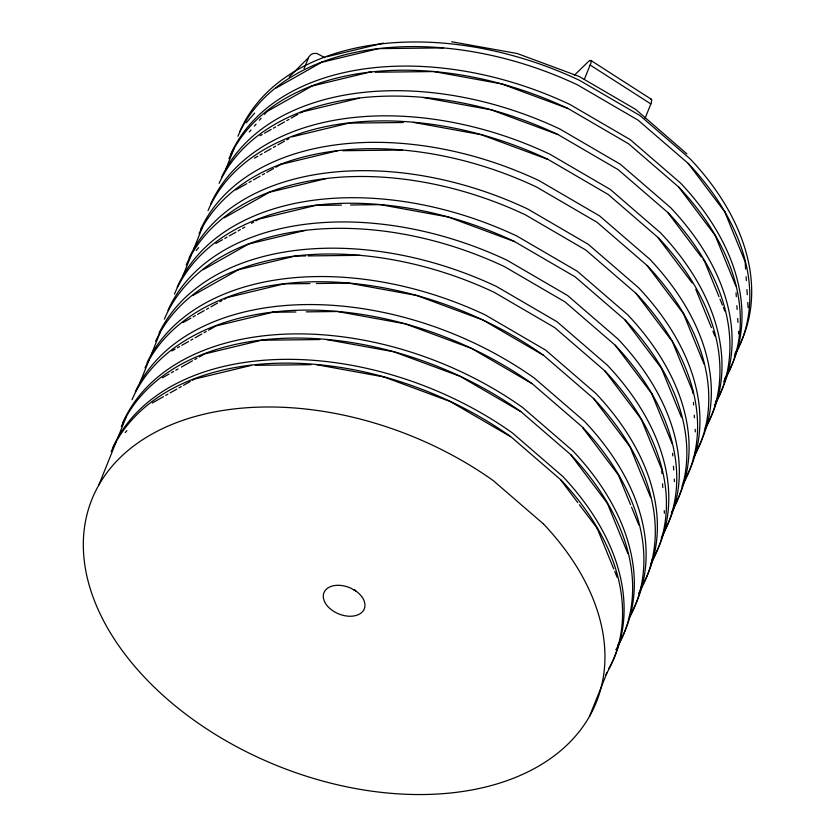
<?xml version="1.0" encoding="UTF-8"?>
<svg xmlns="http://www.w3.org/2000/svg" width="835" height="835" viewBox="0 0 835 835"><rect width="100%" height="100%" fill="white"/><g stroke="black" fill="none" stroke-linecap="round" stroke-linejoin="round"><path stroke-width="1.25" d="M584.323 79.419L590.115 64.994C591.848 62.844 591.159 58.106 588.258 61.717L574.344 75.233M645.069 118.382L651.269 102.903L651.717 99.532L590.742 60.36M98.822 485.072L116.451 441.193M117.975 437.415L126.523 416.143M139.998 382.639L149.173 359.812M151.26 354.624L160.31 332.09M182.948 275.79L191.476 254.571M193.814 248.757L202.654 226.776M225.972 168.774L234.197 148.286M304.097 68.574L308.95 56.717L311.288 54.327L313.375 53.482L316.935 53.461L324.94 57.73M589.447 716.472L607.087 672.603M246.252 122.818L254.675 113.049M249.31 131.961L251.001 130.01M254.362 126.106L256.053 124.154M259.414 120.24L261.094 118.288M264.465 114.385L266.991 111.462M196.194 250.563L198.709 247.63M125.208 432.603L126.899 430.651M289.14 77.008L308.439 57.751M275.842 88.186L321.59 62.322M266.668 111.713L312.363 85.88M260.05 135.729L262.274 134.466M264.497 133.214L271.177 129.435M273.4 128.183L275.623 126.92M277.846 125.668L284.526 121.889M286.749 120.626L288.973 119.374M291.206 118.111L297.876 114.343M300.099 113.08L302.333 111.827M254.477 158.128L257.817 156.239M260.04 154.976L262.263 153.724M264.497 152.461L271.166 148.693M273.4 147.43L275.623 146.167M277.846 144.914L284.526 141.136M286.749 139.883L288.973 138.62M235.679 189.952L246.805 183.669M249.028 182.406L251.251 181.153M253.485 179.89L260.155 176.122M262.378 174.859L264.611 173.607M266.835 172.344L273.504 168.566M275.738 167.313L281.301 164.171M224.344 217.778L269.987 191.977M215.879 243.476L222.548 239.697M224.782 238.445L227.005 237.182M229.228 235.929L235.908 232.151M238.132 230.898L240.355 229.635M242.578 228.373L244.801 227.12M251.481 223.342L253.704 222.089M255.927 220.826L258.161 219.574M203.062 269.788L248.767 243.956M192.697 295.569L238.82 269.496M183.074 322.571L190.86 318.166M193.094 316.903L195.317 315.64M197.54 314.388L204.22 310.61M206.454 309.347L208.677 308.094M210.9 306.831L217.58 303.053M219.814 301.8L222.037 300.537M224.26 299.274L226.494 298.022M171.812 350.961L175.152 349.072M177.375 347.809L179.598 346.556M181.821 345.293L188.501 341.525M190.724 340.262L192.948 339.01M195.171 337.747L201.851 333.969M204.074 332.716L206.297 331.453M208.531 330.201L215.2 326.422M162.439 377.796L169.119 374.017M171.342 372.754L173.576 371.491M175.799 370.239L178.032 368.976M181.372 367.087L192.509 360.793M194.743 359.53L196.966 358.267M199.189 357.015L204.763 353.863M152.314 402.961L163.451 396.667M165.674 395.404L167.908 394.141M170.131 392.888L176.822 389.11M179.045 387.847L181.268 386.584M183.502 385.332L190.182 381.553M192.415 380.29L194.638 379.027M650.747 99.375L651.488 99.313M326.892 56.728L383.328 43.128M321.224 62.427L378.474 48.639L443.26 47.898M312.05 86.036L369.216 72.259M301.894 111.994L358.998 98.238M291.885 136.877L347.746 123.423M280.33 164.547L337.538 150.77M269.11 192.342L326.328 178.554M258.829 219.125L315.933 205.368M248.298 244.123L305.516 230.345M237.944 269.862L295.162 256.074L305.526 255.959M227.203 297.573L284.328 283.817M215.879 325.984L272.982 312.227M205.66 353.685L260.332 340.523M194.304 379.121L251.46 365.354M368.955 72.301L371.544 72.28M375.437 72.228L433.741 71.559L501.658 83.918L568.061 108.529L628.578 143.777L678.897 187.207A271.845 177.991 21.9 0 1 723.569 381.856M348.988 123.121L403.274 122.505M342.715 150.718L402.282 150.029M315.567 205.4L341.473 205.097M350.533 204.993L380.322 204.659L448.186 217.006L514.558 241.597L575.096 276.802L625.415 320.243A271.845 177.991 21.9 0 1 671.35 512.721M308.115 255.927L359.927 255.333M283.994 283.858L309.9 283.566M316.371 283.493L348.748 283.117L416.634 295.465L483.016 320.066L543.376 355.24M272.617 312.248L295.924 311.987M306.288 311.862L337.361 311.507L405.236 323.855L471.598 348.456L531.947 383.62M261.574 340.221L319.784 339.553M255.343 365.312L310.964 364.676M451.631 41.75L517.199 53.513L579.219 76.496L635.612 109.364L686.892 153.88M353.936 589.938L354.739 590.042M423.387 97.507L491.262 109.855L557.623 134.456M413.398 122.369L481.263 134.717L547.635 159.308M326.067 339.48L393.963 351.827L460.367 376.439L520.737 411.613M316.141 364.613L383.943 376.95M383.87 376.929L450.274 401.531L510.519 436.653M356.044 591.159L351.211 588.351A21.72 14.226 21.9 0 0 323.375 597.641A21.72 14.226 21.9 0 0 354.593 615.833A21.72 14.226 21.9 0 0 356.044 591.159L354.259 589.625M590.115 64.994L650.872 103.947M688.197 163.42L724.864 212.017M678.688 187.092L715.355 235.679M667.958 212.737L701.421 257.086M702.976 259.153L704.542 261.209M657.959 237.62L692.205 283.002M647.062 265.478L683.708 314.043M635.915 293.283L672.572 341.859M624.893 319.868L661.466 368.339M615.092 345.074L651.749 393.65M604.759 370.803L641.416 419.379M593.403 398.358L629.997 446.85L650.559 497.253M582.715 427.75L618.516 475.198M570.775 454.814L607.389 503.328M560.682 479.948L577.82 502.66M579.375 504.726L597.296 528.461M724.697 211.714L745.269 262.159M715.167 235.428L735.75 285.862M704.354 260.812L719.019 296.738M719.989 299.139L722.432 305.13M723.413 307.52L724.874 311.111M695.805 289.317L711.451 327.644M712.913 331.245L714.864 336.035M683.447 313.626L704.009 364.008M672.833 342.684L692.904 391.886M661.289 367.932L681.329 417.03M651.54 393.212L672.102 443.615M641.186 419.003L661.748 469.395M618.338 474.781L630.55 504.726M631.531 507.116L638.859 525.09M607.243 503.014L627.784 553.375M597.129 528.19L613.756 568.959M614.737 571.359L617.18 577.35M745.206 262.597L745.613 269.027M746.114 276.729L746.354 280.591M746.939 289.578L747.262 294.724M747.753 302.427L748.087 307.572M736.053 292.814L736.303 296.675M736.877 305.662L737.128 309.514M737.702 318.511L737.952 322.362M738.526 331.359L738.693 333.927M692.706 390.822L692.873 393.389M693.447 402.376L693.614 404.944M694.271 415.204L694.428 417.771M695.169 429.315L695.336 431.883M672.634 453.332L672.791 455.9M673.448 466.17L673.699 470.021M674.273 479.019L674.44 481.586M661.706 470.909L661.873 473.476M662.531 483.736L662.781 487.588M664.253 510.686L664.42 513.243M715.334 402.334A271.845 177.991 21.9 0 0 670.662 207.696L620.342 164.255L559.867 129.018A271.845 177.991 21.9 0 0 221.797 176.79M219.083 183.356A271.845 177.991 21.9 0 1 557.707 134.404L618.171 169.651L668.491 213.082A271.845 177.991 21.9 0 1 714.426 405.559M734.915 353.623A271.845 177.991 21.9 0 0 690.242 158.974L639.934 115.533L579.459 80.296A271.845 177.991 21.9 0 0 239.781 131.606M237.923 136.23A271.845 177.991 21.9 0 1 577.601 84.919L638.076 120.156L688.384 163.587A271.845 177.991 21.9 0 1 734.32 356.075M167.96 310.39A271.845 177.991 21.9 0 1 507.106 260.259L567.581 295.507L617.9 338.937A271.845 177.991 21.9 0 1 663.835 531.415M174.442 294.077A271.845 177.991 21.9 0 1 514.621 241.565M164.359 319.168A271.845 177.991 21.9 0 1 504.538 266.657L565.013 301.905L615.322 345.335A271.845 177.991 21.9 0 1 661.268 537.813M724.571 378.798A271.845 177.991 21.9 0 0 680.556 183.074L630.237 139.643L569.762 104.396A271.845 177.991 21.9 0 0 230.617 154.527M228.957 158.66A271.845 177.991 21.9 0 1 568.103 108.529M694.574 453.979A271.845 177.991 21.9 0 0 649.901 259.33L599.582 215.9L539.107 180.652A271.845 177.991 21.9 0 0 200.494 229.604M199.043 233.623A271.845 177.991 21.9 0 1 536.55 187.019L597.025 222.267L647.344 265.697A271.845 177.991 21.9 0 1 693.28 458.175M683.176 482.327A271.845 177.991 21.9 0 0 638.504 287.678L588.184 244.248L527.72 209A271.845 177.991 21.9 0 0 189.096 257.952M652.02 559.836A271.845 177.991 21.9 0 0 607.348 365.187L557.028 321.746L496.554 286.509A271.845 177.991 21.9 0 0 159.047 333.113M186.226 264.945A271.845 177.991 21.9 0 1 525.382 214.814L585.846 250.062L636.166 293.492A271.845 177.991 21.9 0 1 682.101 485.97M155.602 341.285A271.845 177.991 21.9 0 1 494.216 292.333L554.691 327.581L604.999 371.011A271.845 177.991 21.9 0 1 650.945 563.489M208.051 210.545A271.845 177.991 21.9 0 1 547.729 159.224L608.193 194.471L658.512 237.902A271.845 177.991 21.9 0 1 704.448 430.39M629.36 616.209A271.845 177.991 21.9 0 0 584.688 421.56L534.369 378.119A271.845 177.991 21.9 0 0 135.28 391.824M640.622 588.184A271.845 177.991 21.9 0 0 595.95 393.536L545.631 350.105L485.156 314.868A271.845 177.991 21.9 0 0 147.085 362.63M615.886 649.703A271.845 177.991 21.9 0 0 571.213 455.054L520.904 411.624A271.845 177.991 21.9 0 0 121.284 426.508M112.725 447.79A271.845 177.991 21.9 0 1 512.346 432.906L562.665 476.336A271.845 177.991 21.9 0 1 608.6 668.814M605.813 674.764A271.845 177.991 21.9 0 0 561.141 480.115L510.832 436.684A271.845 177.991 21.9 0 0 111.201 451.568M132.003 399.735A271.845 177.991 21.9 0 1 532.145 383.662L582.454 427.092A271.845 177.991 21.9 0 1 628.4 619.58M617.566 645.538A271.845 177.991 21.9 0 0 572.894 450.89L522.574 407.449A271.845 177.991 21.9 0 0 122.954 422.333M638.535 593.382A271.845 177.991 21.9 0 0 593.862 398.733L543.543 355.303A271.845 177.991 21.9 0 0 144.998 367.828M177.177 287.344A271.845 177.991 21.9 0 1 516.855 236.034L577.319 271.271L627.638 314.711A271.845 177.991 21.9 0 1 673.574 507.189M705.22 427.489A271.845 177.991 21.9 0 0 660.548 232.84L610.239 189.399L549.764 154.162A271.845 177.991 21.9 0 0 210.608 204.283M543.512 523.983L493.193 480.553A271.845 177.991 21.9 0 0 87.164 513.817A271.845 177.991 21.9 0 0 412.271 794.471A271.845 177.991 21.9 0 0 543.512 523.983"/></g></svg>
